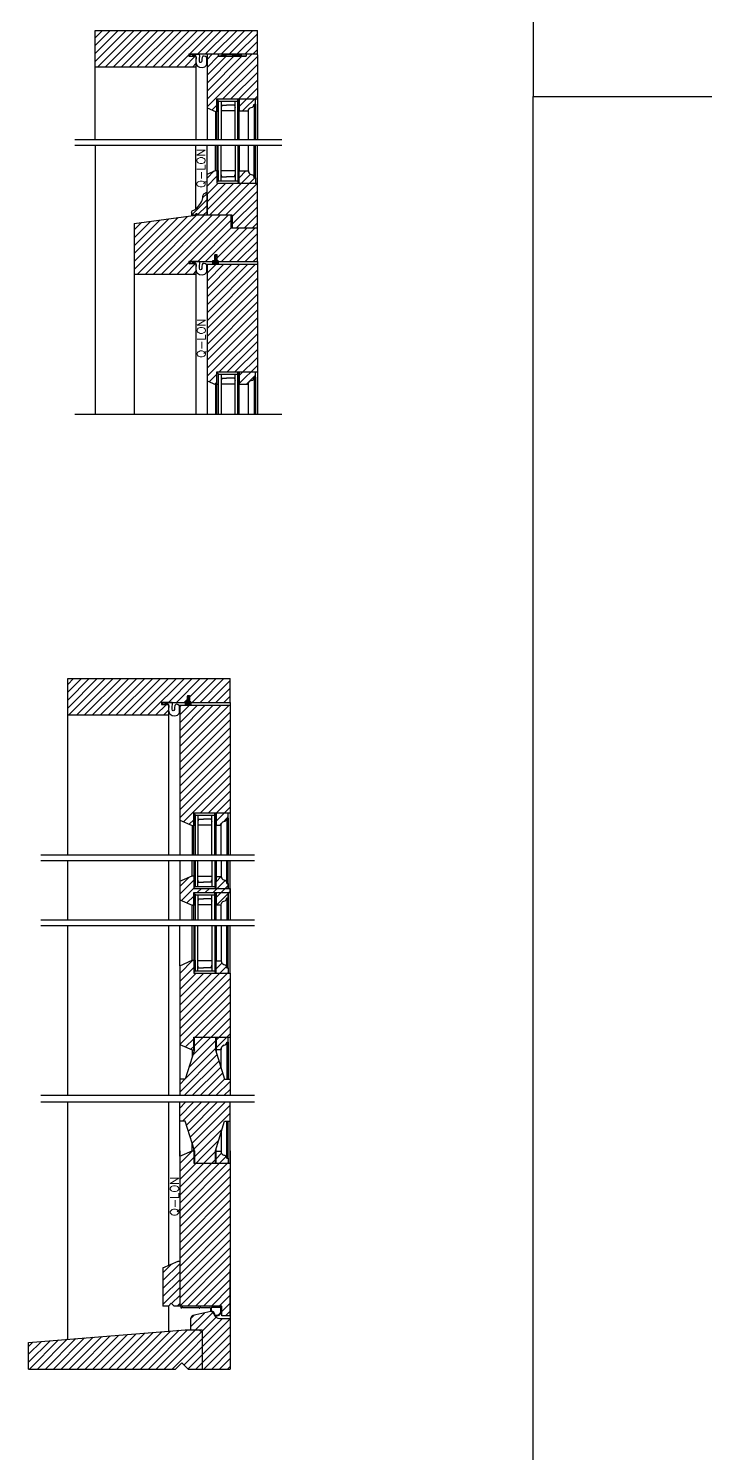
# Model space of a CAD drawing. Header units: inches. Extents: x 1985 to 11287, y 379 to 4336.
# Drawn here: x 7526.1 to 7556.3, y 3329.9 to 3393.6 of the extents above; entities that cross this region are included whole.
import ezdxf

# ---------------------------------------------------------------- set-up
doc = ezdxf.new("R2010")
doc.units = ezdxf.units.IN
doc.header["$MEASUREMENT"] = 0
for name, color, linetype in [('detail 99', 30, 'CONTINUOUS'), ('glass 99', 6, 'CONTINUOUS'), ('glazing tape 99', 7, 'CONTINUOUS'), ('hatch 99', 1, 'CONTINUOUS'), ('separation 99', 3, 'CONTINUOUS'), ('weatherstripping 99', 5, 'CONTINUOUS'), ('wood detail 99', 7, 'CONTINUOUS')]:
    doc.layers.add(name, color=color, linetype=linetype)
doc.styles.get("Standard").update_dxf_attribs({"font": 'txt.shx', "width": 0.8})
pattern_1 = [(45, (3330.23896, 5e-13), (-0.176776695, 0.176776695), [])]

msp = doc.modelspace()

# ---------------------------------------------------------------- hatches: boundary and pattern name
at = {"layer": 'glazing tape 99'}
h = msp.add_hatch(color=7, dxfattribs=at)
h.paths.add_polyline_path([(7535.485383, 3390.367596), (7535.422883, 3390.367596), (7535.422883, 3389.867596), (7535.485383, 3389.867596)])
h.paths.add_polyline_path([(7534.547883, 3390.273483), (7534.547883, 3390.344096), (7534.485383, 3390.344096), (7534.485383, 3389.844096), (7534.547883, 3389.844096)])
h = msp.add_hatch(color=7, dxfattribs=at)
h.paths.add_polyline_path([(7534.547883, 3387.21304), (7534.485383, 3387.21304), (7534.485383, 3386.71304), (7534.547883, 3386.71304)])
h.paths.add_polyline_path([(7535.485383, 3387.18954), (7535.422883, 3387.18954), (7535.422883, 3386.68954), (7535.485383, 3386.68954)])
msp.add_hatch(color=7, dxfattribs=at).paths.add_polyline_path([(7535.172883, 3385.213044), (7535.110383, 3385.213044), (7535.110383, 3384.650579), (7535.172883, 3384.650579)])
h = msp.add_hatch(color=7, dxfattribs=at)
h.paths.add_polyline_path([(7535.485383, 3378.173996), (7535.422883, 3378.173996), (7535.422883, 3377.673996), (7535.485383, 3377.673996)])
h.paths.add_polyline_path([(7534.485383, 3377.650496), (7534.547883, 3377.650496), (7534.547883, 3378.150496), (7534.485383, 3378.150496)])
h = msp.add_hatch(color=7, dxfattribs=at)
h.paths.add_polyline_path([(7534.453243, 3358.483466), (7534.390743, 3358.483466), (7534.390743, 3357.983466), (7534.453243, 3357.983466)])
h.paths.add_polyline_path([(7533.453243, 3357.959966), (7533.515743, 3357.959966), (7533.515743, 3358.459966), (7533.453243, 3358.459966)])
h = msp.add_hatch(color=7, dxfattribs=at)
h.paths.add_polyline_path([(7533.515743, 3355.712986), (7533.453243, 3355.712986), (7533.453243, 3355.494236), (7533.453243, 3355.212986), (7533.515743, 3355.212986)])
h.paths.add_polyline_path([(7534.453243, 3355.689486), (7534.390743, 3355.689486), (7534.390743, 3355.189486), (7534.453243, 3355.189486)])
h.paths.add_polyline_path([(7534.390743, 3354.423986), (7534.453243, 3354.423986), (7534.453243, 3354.619236), (7534.453243, 3354.923986), (7534.390743, 3354.923986)])
h.paths.add_polyline_path([(7533.515743, 3354.900486), (7533.453243, 3354.900486), (7533.453243, 3354.400486), (7533.515743, 3354.400486)])
h = msp.add_hatch(color=7, dxfattribs=at)
h.paths.add_polyline_path([(7534.453243, 3351.913559), (7534.390743, 3351.913559), (7534.390743, 3351.413559), (7534.453243, 3351.413559)])
h.paths.add_polyline_path([(7533.515743, 3351.941509), (7533.453243, 3351.941509), (7533.453243, 3351.937059), (7533.453243, 3351.441509), (7533.515743, 3351.441509)])
h = msp.add_hatch(color=7, dxfattribs=at)
h.paths.add_polyline_path([(7533.453243, 3347.941459), (7533.484543, 3347.941459), (7533.484543, 3348.503974), (7533.453243, 3348.503974)])
h.paths.add_polyline_path([(7534.453243, 3348.503974), (7534.421943, 3348.503974), (7534.421943, 3347.964959), (7534.453243, 3347.964959)])
h = msp.add_hatch(color=7, dxfattribs=at)
h.paths.add_polyline_path([(7533.484543, 3343.440684), (7533.453243, 3343.440684), (7533.453243, 3342.87817), (7533.484543, 3342.87817)])
h.paths.add_polyline_path([(7534.453243, 3343.417184), (7534.421943, 3343.417184), (7534.421943, 3342.87817), (7534.453243, 3342.87817)])
at = {"layer": 'hatch 99'}
h = msp.add_hatch(dxfattribs=at)
h.set_pattern_fill('ANSI31', color=1, scale=2, style=0)
h.set_pattern_definition([(45, (6300.99453, 4396.00808), (-0.176776695, 0.176776695), [])])
h.paths.add_polyline_path([(7536.297883, 3393.469118), (7529.047883, 3393.469118), (7529.047883, 3391.844118), (7533.547872, 3391.844118), (7533.547872, 3392.312974), (7533.235408, 3392.312974), (7533.235408, 3392.406636), (7534.158134, 3392.406636), (7535.158134, 3392.406636), (7536.297883, 3392.406636)])
h = msp.add_hatch(dxfattribs=at)
h.set_pattern_fill('ANSI31', color=1, scale=2, style=0)
h.paths.add_polyline_path([(7536.297883, 3392.37531), (7536.297883, 3392.406636), (7535.797883, 3392.406636), (7535.797883, 3392.31291), (7534.547883, 3392.31291), (7534.547883, 3392.406636), (7534.047883, 3392.406636), (7534.047883, 3390.085167), (7534.047883, 3390.004824), (7534.422917, 3389.844096), (7534.485383, 3389.844096), (7534.485383, 3390.40661), (7536.297883, 3390.40661)])
h.paths.add_polyline_path([(7536.149383, 3390.180096), (7536.211883, 3390.180096), (7536.211883, 3390.40661), (7535.485383, 3390.40661), (7535.485383, 3389.867596), (7535.899383, 3389.867596, -0.375199902), (7536.024383, 3390.023846, 0.375199902)], flags=17)
h.paths.add_polyline_path([(7536.211883, 3386.87704), (7536.149383, 3386.87704), (7536.149383, 3386.890162, 0.350781059), (7536.024383, 3387.03329, -0.375199902), (7535.899383, 3387.18954), (7535.485383, 3387.18954), (7535.485383, 3386.650526), (7536.211883, 3386.650526)], flags=17)
h.paths.add_polyline_path([(7536.297883, 3386.650526), (7534.485383, 3386.650526), (7534.485383, 3387.21304), (7534.422883, 3387.21304), (7534.047883, 3387.052326), (7534.047883, 3386.971968), (7534.047883, 3385.213044), (7535.172883, 3385.213044), (7535.172883, 3384.650579), (7536.297883, 3384.650579)])
h.paths.add_polyline_path([(7536.297883, 3383.02551), (7534.047883, 3383.02551), (7534.047883, 3377.891567), (7534.047883, 3377.811224), (7534.422917, 3377.650496), (7534.485383, 3377.650496), (7534.485383, 3378.21301), (7536.297883, 3378.21301)])
h.paths.add_polyline_path([(7536.211883, 3378.21301), (7535.485383, 3378.21301), (7535.485383, 3377.673996), (7535.899383, 3377.673996, -0.380557848), (7536.027195, 3377.830725, 0.35125577), (7536.149383, 3377.970933), (7536.149383, 3377.983196), (7536.211883, 3377.983196)], flags=17)
at = {"layer": 'hatch 99', "lineweight": 18}
h = msp.add_hatch(dxfattribs=at)
h.set_pattern_fill('ANSI31', color=1, scale=1.5, style=0)
h.set_pattern_definition([(45, (7491.71979, 2951.40766), (-0.13258252, 0.13258252), [])])
edge = h.paths.add_edge_path()
edge.add_line((7534.047883, 3386.210322), (7533.995337, 3386.210322))
edge.add_spline(control_points=[(7533.995161, 3386.210271), (7533.990328, 3386.210432), (7533.97312, 3386.205802), (7533.938851, 3386.196008), (7533.911466, 3386.172058), (7533.882651, 3386.110056)], knot_values=[0.032160218, 0.032160218, 0.032160218, 0.032160218, 0.041088635, 0.092093854, 0.114141282, 0.114141282, 0.114141282, 0.114141282], degree=3, periodic=0)
edge.add_spline(control_points=[(7533.882651, 3386.110056), (7533.859624, 3386.029786), (7533.839068, 3385.848893), (7533.688314, 3385.636722), (7533.5614, 3385.479898), (7533.399021, 3385.430577), (7533.360024, 3385.368119), (7533.349298, 3385.34636)], knot_values=[0.007601296, 0.007601296, 0.007601296, 0.007601296, 0.250948337, 0.556003503, 0.785802048, 0.926340669, 0.999237678, 0.999237678, 0.999237678, 0.999237678], degree=3, periodic=0)
edge.add_line((7533.349298, 3385.34636), (7533.349298, 3385.212104))
edge.add_line((7533.349298, 3385.212104), (7533.548731, 3385.213044))
edge.add_line((7533.548731, 3385.213044), (7533.548731, 3385.275544))
edge.add_line((7533.548731, 3385.275544), (7533.611231, 3385.275544))
edge.add_line((7533.611231, 3385.275544), (7533.611231, 3385.213044))
edge.add_line((7533.611231, 3385.213044), (7534.047883, 3385.213044))
edge.add_line((7534.047883, 3385.213044), (7534.047883, 3386.210322))
at = {"layer": 'hatch 99'}
h = msp.add_hatch(dxfattribs=at)
h.set_pattern_fill('ANSI31', color=256, scale=2, style=0)
h.set_pattern_definition(pattern_1)
h.paths.add_polyline_path([(7536.297883, 3384.650579), (7535.110383, 3384.650579), (7535.110383, 3385.213044), (7533.548731, 3385.213044), (7533.54782, 3385.21304), (7530.797883, 3384.838044), (7530.797883, 3383.900558), (7536.297883, 3383.900558)])
h.paths.add_polyline_path([(7536.297883, 3383.900558), (7530.797883, 3383.900558), (7530.797883, 3382.588044), (7533.547872, 3382.588044), (7533.547872, 3383.056875), (7533.235408, 3383.056875), (7533.235408, 3383.150537), (7534.391383, 3383.150537), (7534.391383, 3383.463033), (7534.485383, 3383.463033), (7534.485383, 3383.150537), (7536.297883, 3383.150537)])
h = msp.add_hatch(dxfattribs=at)
h.set_pattern_fill('ANSI31', color=256, scale=2, style=0)
h.set_pattern_definition(pattern_1)
h.paths.add_polyline_path([(7533.171743, 3363.772503), (7533.265743, 3363.772503), (7533.265743, 3363.460006), (7535.078243, 3363.460006), (7535.078243, 3364.522514), (7527.828243, 3364.522514), (7527.828243, 3362.897514), (7532.328231, 3362.897514), (7532.328231, 3363.248344), (7532.328231, 3363.366344), (7532.015767, 3363.366344), (7532.015767, 3363.460006), (7533.171743, 3363.460006)])
h = msp.add_hatch(dxfattribs=at)
h.set_pattern_fill('ANSI31', color=256, scale=2, style=0)
h.set_pattern_definition(pattern_1)
h.paths.add_polyline_path([(7535.078243, 3363.33498), (7532.828243, 3363.33498), (7532.828243, 3358.201037), (7533.390743, 3357.959966), (7533.453243, 3357.959966), (7533.453243, 3358.52248), (7535.078243, 3358.52248)])
h.paths.add_polyline_path([(7534.992243, 3358.52248), (7534.453243, 3358.52248), (7534.453243, 3357.983466), (7534.679743, 3357.983466, -0.375199902), (7534.804743, 3358.139716, 0.375199902), (7534.929743, 3358.295966), (7534.992243, 3358.295966)], flags=17)
h = msp.add_hatch(dxfattribs=at)
h.set_pattern_fill('ANSI31', color=256, scale=2, style=0)
h.paths.add_polyline_path([(7534.992243, 3355.376986), (7534.929743, 3355.376986), (7534.929743, 3355.390109, 0.35078106), (7534.804743, 3355.533236, -0.350781059), (7534.679743, 3355.676364), (7534.679743, 3355.689486), (7534.453243, 3355.689486), (7534.453243, 3355.150472), (7534.992243, 3355.150472)], flags=17)
h.paths.add_polyline_path([(7535.078243, 3355.150472), (7533.453243, 3355.150472), (7533.453243, 3355.712986), (7533.390743, 3355.712986), (7532.828243, 3355.471915), (7532.828243, 3354.641558), (7533.390743, 3354.400486), (7533.453243, 3354.400486), (7533.453243, 3354.963001), (7535.078243, 3354.963001)])
h.paths.add_polyline_path([(7534.992243, 3354.963001), (7534.453243, 3354.963001), (7534.453243, 3354.423986), (7534.679743, 3354.423986, -0.375199902), (7534.804743, 3354.580236, 0.375199902), (7534.929743, 3354.736486), (7534.992243, 3354.736486)], flags=17)
h = msp.add_hatch(dxfattribs=at)
h.set_pattern_fill('ANSI31', color=256, scale=2, style=0)
h.paths.add_polyline_path([(7534.421943, 3347.941459), (7534.421943, 3348.503974), (7533.484543, 3348.503974), (7533.484543, 3347.941459), (7533.078243, 3346.628959), (7532.828243, 3346.628959), (7532.828243, 3346.472809), (7532.828243, 3345.899447), (7535.078243, 3345.899447), (7535.078243, 3346.472809), (7535.078243, 3346.628959), (7534.828243, 3346.628959)])
h.paths.add_polyline_path([(7534.992243, 3348.503974), (7534.453243, 3348.503974), (7534.453243, 3347.964959), (7534.679743, 3347.964959, -0.33870461), (7534.804743, 3348.148009, 0.411741612), (7534.929743, 3348.280759), (7534.992243, 3348.280759)], flags=17)
h.paths.add_polyline_path([(7535.078243, 3351.374545), (7533.453243, 3351.374545), (7533.453243, 3351.941509), (7533.390743, 3351.941509), (7532.828243, 3351.700438), (7532.828243, 3348.182581), (7533.390743, 3347.941509), (7533.453243, 3347.941509), (7533.453243, 3348.503974), (7535.078243, 3348.503974)])
h.paths.add_polyline_path([(7534.992243, 3351.601059), (7534.929743, 3351.601059), (7534.929743, 3351.614181, 0.350781059), (7534.804743, 3351.757309, -0.375199902), (7534.679743, 3351.913559), (7534.453243, 3351.913559), (7534.453243, 3351.374545), (7534.992243, 3351.374545)], flags=17)
h = msp.add_hatch(dxfattribs=at)
h.set_pattern_fill('ANSI31', color=256, scale=2, style=0)
h.paths.add_polyline_path([(7535.078243, 3335.940724), (7534.640691, 3335.940724, -0.357812282), (7534.337588, 3336.177327, 0.300345872), (7534.222637, 3336.253224), (7533.414379, 3336.08093, 0.324394407), (7533.328232, 3335.962122), (7533.328232, 3335.440724), (7533.828243, 3335.440724), (7533.828243, 3333.690724), (7535.078243, 3333.690724), (7535.078243, 3334.320065)])
h.paths.add_polyline_path([(7533.828243, 3335.315724), (7533.703243, 3335.440724), (7533.078232, 3335.440724), (7526.078243, 3334.878224), (7526.078243, 3333.690724), (7532.646993, 3333.690724), (7532.925118, 3333.968849), (7533.203243, 3333.690724), (7533.828243, 3333.690724)])
h.paths.add_polyline_path([(7535.078243, 3342.603972), (7535.078243, 3342.87817), (7533.453243, 3342.87817), (7533.453243, 3343.440684), (7533.390743, 3343.440684), (7532.828243, 3343.199613), (7532.828243, 3341.917304), (7532.828243, 3336.503219), (7532.953243, 3336.503219), (7534.703243, 3336.503219), (7534.703243, 3336.242815), (7534.703243, 3336.06577), (7535.078243, 3336.06577), (7535.078243, 3338.130364)])
h.paths.add_polyline_path([(7534.929743, 3343.108074, 0.396713131), (7534.804743, 3343.234134, -0.33870461), (7534.679743, 3343.417184), (7534.453243, 3343.417184), (7534.453243, 3342.87817), (7534.992243, 3342.87817), (7534.992243, 3343.101384), (7534.929743, 3343.101384)], flags=17)
h.paths.add_polyline_path([(7534.828243, 3344.753184), (7535.078243, 3344.753184), (7535.078243, 3345.607847), (7532.828243, 3345.607847), (7532.828243, 3344.753184), (7533.078243, 3344.753184), (7533.485867, 3343.440684), (7533.484543, 3343.440684), (7533.484543, 3342.87817), (7534.421943, 3342.87817), (7534.421943, 3343.440684)])
h = msp.add_hatch(dxfattribs=at)
h.set_pattern_fill('ANSI31', color=256, scale=2, style=0)
h.set_pattern_definition([(45, (7912.39453, 2172.92404), (-0.176776695, 0.176776695), [])])
h.paths.add_polyline_path([(7532.828243, 3338.503269), (7532.765743, 3338.503269), (7532.078243, 3338.208626), (7532.078243, 3336.503219), (7532.328243, 3336.503219), (7532.453243, 3336.628219), (7532.578243, 3336.503219), (7532.828243, 3336.503219)])
at = {"layer": 'weatherstripping 99', "lineweight": 30}
for points in [[(7534.422635, 3383.215118), (7534.422635, 3383.274912), (7534.484884, 3383.231376), (7534.484884, 3383.259673), (7534.422635, 3383.303209), (7534.422635, 3383.382097), (7534.484883, 3383.338561), (7534.484883, 3383.366858), (7534.406135, 3383.433383), (7534.391383, 3383.433383), (7534.391383, 3383.18154), (7534.297883, 3383.181559), (7534.297883, 3383.150537), (7534.547883, 3383.150537), (7534.547883, 3383.18151), (7534.452362, 3383.181528)], [(7533.202995, 3363.524588), (7533.202995, 3363.584382), (7533.265243, 3363.540846), (7533.265243, 3363.569143), (7533.202995, 3363.612679), (7533.202995, 3363.691567), (7533.265243, 3363.648031), (7533.265243, 3363.676328), (7533.186495, 3363.742853), (7533.171743, 3363.742853), (7533.171743, 3363.49101), (7533.078243, 3363.491028), (7533.078243, 3363.460006), (7533.328243, 3363.460006), (7533.328243, 3363.49098), (7533.232722, 3363.490998)]]:
    msp.add_hatch(color=5, dxfattribs=at).paths.add_polyline_path(points)
h = msp.add_hatch(dxfattribs=at)
h.set_pattern_fill('ANSI36', color=5, scale=0.125, angle=225, style=0)
h.set_pattern_definition([(270, (5944.325932, 3195.358127), (0.015625, -0.02734375), [0.0390625, -0.0078125, 0, -0.0078125])])
h.paths.add_polyline_path([(7534.547883, 3383.150537), (7534.297883, 3383.150537), (7534.297883, 3383.02551), (7534.547883, 3383.02551)])
h = msp.add_hatch(dxfattribs=at)
h.set_pattern_fill('ANSI36', color=5, scale=0.125, angle=225, style=0)
h.set_pattern_definition([(270, (5943.106291, 3175.667597), (0.015625, -0.02734375), [0.0390625, -0.0078125, 0, -0.0078125])])
h.paths.add_polyline_path([(7533.328243, 3363.460006), (7533.078243, 3363.460006), (7533.078243, 3363.33498), (7533.328243, 3363.33498)])

# ---------------------------------------------------------------- linework, layer by layer
at = {"layer": 'glass 99', "color": 6}
for p, q in [((7534.547883, 3390.31281), (7535.422883, 3390.31281)), ((7534.547883, 3390.273483), (7534.547883, 3388.576504)), ((7534.672883, 3390.31281), (7534.672883, 3388.576504)), ((7534.702875, 3390.131976), (7534.672883, 3390.024193)), ((7535.297883, 3389.867596), (7534.672883, 3389.867596)), ((7534.702875, 3390.131976), (7534.922883, 3390.131976)), ((7535.267892, 3390.131976), (7534.922883, 3390.131976)), ((7535.267892, 3390.131976), (7535.297883, 3390.024193)), ((7535.297883, 3388.576504), (7535.297883, 3390.31281)), ((7535.422883, 3388.576504), (7535.422883, 3390.367596)), ((7534.547883, 3386.71304), (7534.547883, 3388.326504)), ((7534.672883, 3386.744326), (7534.672883, 3388.326504)), ((7535.297883, 3388.326504), (7535.297883, 3386.744326)), ((7535.422883, 3388.326504), (7535.422883, 3386.68954)), ((7534.547883, 3386.744326), (7535.422883, 3386.744326)), ((7535.297883, 3387.18954), (7534.672883, 3387.18954)), ((7534.702875, 3386.92516), (7534.672883, 3387.032942)), ((7534.702875, 3386.92516), (7534.922883, 3386.92516)), ((7535.267892, 3386.92516), (7534.922883, 3386.92516)), ((7535.267892, 3386.92516), (7535.297883, 3387.032942)), ((7534.547883, 3378.150496), (7534.547883, 3376.320431)), ((7534.547883, 3378.11921), (7535.422883, 3378.11921)), ((7534.672883, 3378.11921), (7534.672883, 3376.320431)), ((7534.702875, 3377.938376), (7534.672883, 3377.830593)), ((7534.702875, 3377.938376), (7534.922883, 3377.938376)), ((7535.267892, 3377.938376), (7534.922883, 3377.938376)), ((7535.267892, 3377.938376), (7535.297883, 3377.830593)), ((7535.297883, 3376.320431), (7535.297883, 3378.11921)), ((7535.422883, 3376.320431), (7535.422883, 3378.173996)), ((7535.297883, 3377.673996), (7534.672883, 3377.673996)), ((7533.515743, 3358.459966), (7533.515743, 3356.629901)), ((7533.515743, 3358.42878), (7534.390743, 3358.42878)), ((7533.640743, 3358.42878), (7533.640743, 3356.629901)), ((7533.670734, 3358.247846), (7533.640743, 3358.140063)), ((7534.265743, 3357.983466), (7533.640743, 3357.983466)), ((7533.670734, 3358.247846), (7533.890743, 3358.247846)), ((7534.235752, 3358.247846), (7533.890743, 3358.247846)), ((7534.235752, 3358.247846), (7534.265743, 3358.140063)), ((7534.265743, 3356.629901), (7534.265743, 3358.42878)), ((7534.390743, 3356.629901), (7534.390743, 3358.483466)), ((7533.515743, 3356.379901), (7533.515743, 3355.212986)), ((7533.640743, 3355.244172), (7533.640743, 3356.379901)), ((7534.265743, 3356.379901), (7534.265743, 3355.244172)), ((7534.390743, 3356.379901), (7534.390743, 3355.189486)), ((7534.265743, 3355.689486), (7533.640743, 3355.689486)), ((7533.670734, 3355.425106), (7533.640743, 3355.532889)), ((7533.670734, 3355.425106), (7533.890743, 3355.425106)), ((7534.235752, 3355.425106), (7533.890743, 3355.425106)), ((7534.235752, 3355.425106), (7534.265743, 3355.532889)), ((7533.515743, 3355.244172), (7534.390743, 3355.244172)), ((7533.515743, 3354.900486), (7533.515743, 3353.733572)), ((7533.515743, 3354.869301), (7534.390743, 3354.869301)), ((7533.640743, 3354.869301), (7533.640743, 3353.733572)), ((7534.265743, 3353.733572), (7534.265743, 3354.869301)), ((7534.390743, 3353.733572), (7534.390743, 3354.923986)), ((7533.670734, 3354.688367), (7533.640743, 3354.580584)), ((7534.265743, 3354.423986), (7533.640743, 3354.423986)), ((7533.670734, 3354.688367), (7533.890743, 3354.688367)), ((7534.235752, 3354.688367), (7533.890743, 3354.688367)), ((7534.235752, 3354.688367), (7534.265743, 3354.580584)), ((7533.515743, 3351.441509), (7533.515743, 3353.483572)), ((7533.640743, 3351.468245), (7533.640743, 3353.483572)), ((7534.265743, 3353.483572), (7534.265743, 3351.468245)), ((7534.390743, 3353.483572), (7534.390743, 3351.413559)), ((7534.265743, 3351.913559), (7533.640743, 3351.913559)), ((7533.670734, 3351.601065), (7533.640743, 3351.721248)), ((7533.670734, 3351.601065), (7533.890743, 3351.601065)), ((7534.235752, 3351.601065), (7533.890743, 3351.601065)), ((7534.235752, 3351.601065), (7534.265743, 3351.721248)), ((7533.515743, 3351.468245), (7534.390743, 3351.468245))]:
    msp.add_line(p, q, dxfattribs=at)
at = {"layer": 'glazing tape 99'}
for p, q in [((7534.547883, 3390.344096), (7534.485383, 3390.344096)), ((7534.547883, 3389.844096), (7534.485383, 3389.844096)), ((7534.547883, 3389.844096), (7534.547883, 3390.344096)), ((7535.422883, 3390.367596), (7535.422883, 3389.867596)), ((7535.485383, 3390.367596), (7535.422883, 3390.367596)), ((7535.485383, 3389.867596), (7535.422883, 3389.867596)), ((7534.547883, 3387.21304), (7534.485383, 3387.21304)), ((7534.547883, 3386.71304), (7534.485383, 3386.71304)), ((7534.547883, 3387.21304), (7534.547883, 3386.71304)), ((7535.422883, 3387.18954), (7535.422883, 3386.68954)), ((7535.485383, 3387.18954), (7535.422883, 3387.18954)), ((7535.485383, 3386.68954), (7535.422883, 3386.68954)), ((7534.547883, 3378.150496), (7534.485383, 3378.150496)), ((7534.547883, 3378.150496), (7534.547883, 3377.650496)), ((7535.422883, 3378.173996), (7535.422883, 3377.673996)), ((7535.485383, 3378.173996), (7535.422883, 3378.173996)), ((7534.547883, 3377.650496), (7534.485383, 3377.650496)), ((7535.485383, 3377.673996), (7535.422883, 3377.673996)), ((7533.515743, 3358.459966), (7533.453243, 3358.459966)), ((7533.515743, 3357.959966), (7533.453243, 3357.959966)), ((7533.515743, 3357.959966), (7533.515743, 3358.459966)), ((7534.390743, 3358.483466), (7534.390743, 3357.983466)), ((7534.453243, 3358.483466), (7534.390743, 3358.483466)), ((7534.453243, 3357.983466), (7534.390743, 3357.983466)), ((7533.515743, 3355.712986), (7533.453243, 3355.712986)), ((7534.390743, 3355.689486), (7534.390743, 3355.189486)), ((7534.453243, 3355.689486), (7534.390743, 3355.689486)), ((7533.515743, 3355.212986), (7533.453243, 3355.212986)), ((7533.515743, 3354.900486), (7533.453243, 3354.900486)), ((7534.453243, 3355.189486), (7534.390743, 3355.189486)), ((7534.390743, 3354.923986), (7534.390743, 3354.423986)), ((7534.453243, 3354.923986), (7534.390743, 3354.923986)), ((7533.515743, 3354.400486), (7533.453243, 3354.400486)), ((7534.453243, 3354.423986), (7534.390743, 3354.423986)), ((7533.453243, 3351.941509), (7533.515743, 3351.941509)), ((7533.515743, 3351.941509), (7533.515743, 3351.441509)), ((7534.390743, 3351.913559), (7534.390743, 3351.413559)), ((7533.453243, 3351.441509), (7533.515743, 3351.441509))]:
    msp.add_line(p, q, dxfattribs=at)
at = {"layer": 'glazing tape 99', "color": 7}
for p, q in [((7533.515743, 3355.212986), (7533.515743, 3355.712986)), ((7533.515743, 3354.400486), (7533.515743, 3354.900486)), ((7534.390743, 3351.913559), (7534.453243, 3351.913559)), ((7534.390743, 3351.413559), (7534.453243, 3351.413559))]:
    msp.add_line(p, q, dxfattribs=at)
at = {"layer": 'separation 99'}
for p, q in [((7548.604797, 3428.766598), (7548.604797, 3390.520478)), ((7548.604797, 3390.520478), (7625.276756, 3390.520478)), ((7548.604797, 3318.535058), (7548.604797, 3390.520478))]:
    msp.add_line(p, q, dxfattribs=at)
at = {"layer": 'weatherstripping 99', "color": 5, "lineweight": 30}
for p, q in [((7533.714699, 3392.395673), (7533.240912, 3392.395673)), ((7535.797883, 3392.31291), (7534.547883, 3392.31291)), ((7534.391383, 3383.18154), (7534.391383, 3383.433383)), ((7534.391383, 3383.433383), (7534.406135, 3383.433383)), ((7534.406135, 3383.433383), (7534.484883, 3383.366858)), ((7533.714699, 3383.139573), (7533.240912, 3383.139573)), ((7534.297883, 3383.181559), (7534.297883, 3383.02551)), ((7534.391383, 3383.18154), (7534.297883, 3383.181559)), ((7534.297883, 3383.150537), (7534.547883, 3383.150537)), ((7534.297883, 3383.02551), (7534.547883, 3383.02551)), ((7534.422635, 3383.303209), (7534.422635, 3383.382097)), ((7534.422635, 3383.382097), (7534.484883, 3383.338561)), ((7534.422635, 3383.303209), (7534.484884, 3383.259673)), ((7534.422635, 3383.274912), (7534.484884, 3383.231376)), ((7534.422635, 3383.215118), (7534.422635, 3383.274912)), ((7534.452362, 3383.181528), (7534.422635, 3383.215118)), ((7534.547883, 3383.18151), (7534.452362, 3383.181528)), ((7534.484883, 3383.366858), (7534.484883, 3383.338561)), ((7534.484884, 3383.259673), (7534.484884, 3383.231376)), ((7534.547883, 3383.18151), (7534.547883, 3383.02551)), ((7533.171743, 3363.49101), (7533.171743, 3363.742853)), ((7533.171743, 3363.742853), (7533.186495, 3363.742853)), ((7533.186495, 3363.742853), (7533.265243, 3363.676328)), ((7533.202995, 3363.612679), (7533.202995, 3363.691567)), ((7533.202995, 3363.691567), (7533.265243, 3363.648031)), ((7532.495058, 3363.449043), (7532.021271, 3363.449043)), ((7533.078243, 3363.491028), (7533.078243, 3363.33498)), ((7533.171743, 3363.49101), (7533.078243, 3363.491028)), ((7533.078243, 3363.460006), (7533.328243, 3363.460006)), ((7533.078243, 3363.33498), (7533.328243, 3363.33498)), ((7533.202995, 3363.612679), (7533.265243, 3363.569143)), ((7533.202995, 3363.584382), (7533.265243, 3363.540846)), ((7533.202995, 3363.524588), (7533.202995, 3363.584382)), ((7533.232722, 3363.490998), (7533.202995, 3363.524588)), ((7533.328243, 3363.49098), (7533.232722, 3363.490998)), ((7533.265243, 3363.676328), (7533.265243, 3363.648031)), ((7533.265243, 3363.569143), (7533.265243, 3363.540846)), ((7533.328243, 3363.49098), (7533.328243, 3363.33498)), ((7534.700243, 3336.500219), (7532.890743, 3336.500219)), ((7532.890743, 3336.440719), (7532.890743, 3336.500219)), ((7532.962262, 3336.440719), (7533.672954, 3336.440719)), ((7533.764782, 3336.440719), (7534.171993, 3336.440719)), ((7534.203243, 3336.409469), (7534.203243, 3336.310748)), ((7534.234493, 3336.409469), (7534.234493, 3336.310748)), ((7534.640743, 3336.440719), (7534.265743, 3336.440719)), ((7534.671993, 3336.248218), (7534.671993, 3336.409469)), ((7534.700243, 3336.234558), (7534.700243, 3336.500219))]:
    msp.add_line(p, q, dxfattribs=at)
at = {"layer": 'weatherstripping 99'}
for p, q in [((7532.890743, 3336.409469), (7532.890743, 3336.440719)), ((7532.931012, 3336.409469), (7532.890743, 3336.409469)), ((7533.704189, 3336.410445), (7533.733547, 3336.410445))]:
    msp.add_line(p, q, dxfattribs=at)
at = {"layer": 'weatherstripping 99', "color": 5, "lineweight": 30}
for centre, radius, start, end in [((7533.764825, 3392.012372), 0.272391, 338.15315081, 0.33673255), ((7533.764825, 3382.756273), 0.272391, 338.15315081, 0.33673255), ((7532.545185, 3363.065742), 0.272391, 338.15315081, 0.33673255), ((7532.962262, 3336.409469), 0.03125, 90, 180), ((7533.672954, 3336.409469), 0.03125, 1.78991061, 90), ((7533.764782, 3336.409469), 0.03125, 90, 178.21008939), ((7534.171993, 3336.409469), 0.03125, 0, 90), ((7534.265743, 3336.409469), 0.03125, 90, 180), ((7534.640743, 3336.409469), 0.03125, 0, 90), ((7534.265743, 3336.310748), 0.0625, 180, 242.08761189), ((7534.265743, 3336.310748), 0.03125, 180, 256.70877469), ((7534.222637, 3336.12827), 0.128, 18.73176161, 83.78878515), ((7534.222637, 3336.12827), 0.15625, 11.13492807, 76.70877469), ((7534.640691, 3336.253219), 0.308448, 195.77266399, 213.86361779), ((7534.640691, 3336.253219), 0.281198, 199.69627496, 209.3227129), ((7534.422768, 3336.130812), 0.0625, 232.32213303, 260.75742996), ((7534.422768, 3336.130812), 0.03125, 209.3227129, 260.75742996), ((7534.454915, 3336.328364), 0.262651, 260.75742996, 339.07462748), ((7534.454915, 3336.328364), 0.231401, 260.75742996, 339.73556112)]:
    msp.add_arc(centre, radius, start, end, dxfattribs=at)
for points, knots in [([(7533.240912, 3392.395673), (7533.285128, 3392.325632), (7533.374581, 3392.288474), (7533.41768, 3392.379265), (7533.581763, 3392.339526), (7533.564125, 3392.211604), (7533.549548, 3392.139718)], [0.0027567057, 0.0027567057, 0.0027567057, 0.0027567057, 0.1724869609, 0.2817822642, 0.3371391511, 0.4968128609, 0.4968128609, 0.4968128609, 0.4968128609]), ([(7534.037212, 3392.013973), (7534.048287, 3392.150982), (7534.04159, 3392.245265), (7533.997848, 3392.307568), (7533.769569, 3392.352577), (7533.865502, 3392.029616), (7533.640662, 3392.027979), (7533.763076, 3392.33973), (7533.714699, 3392.395673)], [0, 0, 0, 0, 0.083614321, 0.208464293, 0.316031641, 0.607589822, 0.683535209, 1.009413891, 1.009413891, 1.009413891, 1.009413891]), ([(7533.549548, 3392.139718), (7533.552969, 3392.039482), (7533.552749, 3391.790045), (7533.966224, 3391.783487), (7534.017654, 3391.911008)], [0, 0, 0, 0, 0.2460489598, 0.6041502785, 0.6041502785, 0.6041502785, 0.6041502785]), ([(7533.240912, 3383.139573), (7533.285128, 3383.069533), (7533.374581, 3383.032374), (7533.41768, 3383.123165), (7533.581763, 3383.083427), (7533.564125, 3382.955504), (7533.549548, 3382.883618)], [0.0027567057, 0.0027567057, 0.0027567057, 0.0027567057, 0.1724869609, 0.2817822642, 0.3371391511, 0.4968128609, 0.4968128609, 0.4968128609, 0.4968128609]), ([(7533.549548, 3382.883618), (7533.552969, 3382.783383), (7533.552749, 3382.533945), (7533.966224, 3382.527387), (7534.017654, 3382.654908)], [0, 0, 0, 0, 0.2460489598, 0.6041502785, 0.6041502785, 0.6041502785, 0.6041502785]), ([(7534.037212, 3382.757873), (7534.048287, 3382.894882), (7534.04159, 3382.989165), (7533.997848, 3383.051468), (7533.769569, 3383.096477), (7533.865502, 3382.773517), (7533.640662, 3382.771879), (7533.763076, 3383.083631), (7533.714699, 3383.139573)], [0, 0, 0, 0, 0.083614321, 0.208464293, 0.316031641, 0.607589822, 0.683535209, 1.009413891, 1.009413891, 1.009413891, 1.009413891]), ([(7532.021271, 3363.449043), (7532.065487, 3363.379002), (7532.154941, 3363.341844), (7532.198039, 3363.432635), (7532.362122, 3363.392896), (7532.344484, 3363.264974), (7532.329908, 3363.193088)], [0.0027567057, 0.0027567057, 0.0027567057, 0.0027567057, 0.1724869609, 0.2817822642, 0.3371391511, 0.4968128609, 0.4968128609, 0.4968128609, 0.4968128609]), ([(7532.329908, 3363.193088), (7532.333328, 3363.092852), (7532.333109, 3362.843415), (7532.746584, 3362.836857), (7532.798013, 3362.964378)], [0, 0, 0, 0, 0.2460489598, 0.6041502785, 0.6041502785, 0.6041502785, 0.6041502785]), ([(7532.817571, 3363.067343), (7532.828646, 3363.204352), (7532.82195, 3363.298635), (7532.778208, 3363.360938), (7532.549929, 3363.405947), (7532.645861, 3363.082986), (7532.421022, 3363.081349), (7532.543435, 3363.3931), (7532.495058, 3363.449043)], [0, 0, 0, 0, 0.083614321, 0.208464293, 0.316031641, 0.607589822, 0.683535209, 1.009413891, 1.009413891, 1.009413891, 1.009413891])]:
    msp.add_open_spline(points, degree=3, knots=knots, dxfattribs=at)
msp.add_spline([(7534.585318, 3392.313461), (7534.828007, 3392.385865), (7535.169129, 3392.39413), (7535.605253, 3392.356599)], degree=3, dxfattribs=at)
at = {"layer": 'wood detail 99', "color": 0}
for p, q in [((7529.047883, 3393.469118), (7536.297883, 3393.469118)), ((7529.047883, 3388.576504), (7529.047883, 3393.469118)), ((7536.297883, 3392.406636), (7536.297883, 3393.469118)), ((7536.297883, 3392.406636), (7533.235408, 3392.406636)), ((7533.235408, 3392.406636), (7533.235408, 3392.312974)), ((7536.297883, 3392.37531), (7536.297883, 3392.406636)), ((7529.047883, 3391.844118), (7533.547872, 3391.844118)), ((7533.235408, 3392.312974), (7533.547872, 3392.312974)), ((7533.547872, 3392.312974), (7533.547872, 3391.844144)), ((7536.297883, 3383.150537), (7536.297883, 3384.650579)), ((7533.235408, 3383.150537), (7533.235408, 3383.056875)), ((7533.235408, 3383.056875), (7533.547872, 3383.056875)), ((7533.547872, 3383.056875), (7533.547872, 3382.588044)), ((7530.797883, 3382.588044), (7533.547872, 3382.588044)), ((7527.828243, 3362.897514), (7527.828243, 3364.522514)), ((7527.828243, 3364.522514), (7535.078243, 3364.522514)), ((7535.078243, 3363.460006), (7535.078243, 3364.522514)), ((7535.078243, 3363.575423), (7535.078243, 3364.022514)), ((7532.015767, 3363.460006), (7532.015767, 3363.366344)), ((7532.015767, 3363.366344), (7532.328231, 3363.366344)), ((7532.328231, 3363.366344), (7532.328231, 3362.897514)), ((7532.328231, 3363.248344), (7532.328231, 3362.897514)), ((7527.828243, 3362.897514), (7532.328231, 3362.897514))]:
    msp.add_line(p, q, dxfattribs=at)
at = {"layer": 'wood detail 99'}
for p, q in [((7534.047883, 3392.406636), (7534.047883, 3390.085167)), ((7536.297883, 3392.37531), (7536.297883, 3390.40661)), ((7533.547872, 3391.844118), (7533.547872, 3388.576504)), ((7534.547883, 3392.31291), (7535.797883, 3392.31291)), ((7534.047883, 3390.085167), (7534.047883, 3388.576504)), ((7534.422883, 3389.844096), (7534.485383, 3389.844096)), ((7534.485383, 3389.844096), (7534.485383, 3390.40661)), ((7534.485383, 3388.576504), (7534.485383, 3389.844096)), ((7535.485383, 3388.576504), (7535.485383, 3389.867596)), ((7535.899383, 3388.576504), (7535.899383, 3389.867596)), ((7536.149383, 3390.166973), (7536.149383, 3388.576504)), ((7536.211883, 3390.180096), (7536.211883, 3388.576504)), ((7536.297883, 3390.40661), (7536.297883, 3388.576504)), ((7537.38113, 3388.576504), (7528.149394, 3388.576504)), ((7537.38113, 3388.326504), (7528.149394, 3388.326504)), ((7529.047883, 3388.326504), (7529.047883, 3376.320431)), ((7533.547872, 3385.493412), (7533.547872, 3388.326504)), ((7534.047883, 3385.213044), (7534.047883, 3388.326504)), ((7534.047883, 3386.971968), (7534.047883, 3388.326504)), ((7534.485383, 3388.326504), (7534.485383, 3387.21304)), ((7535.485383, 3388.326504), (7535.485383, 3387.18954)), ((7535.899383, 3387.18954), (7535.899383, 3388.326504)), ((7536.149383, 3386.87704), (7536.149383, 3388.326504)), ((7536.211883, 3386.87704), (7536.211883, 3388.326504)), ((7536.297883, 3384.650579), (7536.297883, 3388.326504)), ((7536.297883, 3386.650526), (7536.297883, 3388.326504)), ((7534.422883, 3387.21304), (7534.485383, 3387.21304)), ((7534.485383, 3387.21304), (7534.485383, 3386.650526)), ((7534.047883, 3386.210322), (7533.991897, 3386.210322)), ((7534.047883, 3386.210322), (7534.047883, 3385.213044)), ((7534.047883, 3386.107522), (7534.047883, 3385.213044)), ((7533.349298, 3385.34636), (7533.349298, 3385.212104)), ((7530.797883, 3384.838044), (7533.547872, 3385.213044)), ((7530.797883, 3384.838044), (7530.797883, 3382.588044)), ((7533.349298, 3385.212104), (7533.548731, 3385.213044)), ((7533.548731, 3385.213044), (7533.395241, 3385.213044)), ((7535.172883, 3385.213044), (7533.547872, 3385.213044)), ((7533.548731, 3385.213044), (7533.548731, 3385.275544)), ((7533.611231, 3385.275544), (7533.548731, 3385.275544)), ((7533.611231, 3385.213044), (7533.611231, 3385.275544)), ((7534.047883, 3385.213044), (7533.611231, 3385.213044)), ((7535.110383, 3385.213044), (7535.110383, 3384.650579)), ((7535.172883, 3385.213044), (7535.172883, 3384.650579)), ((7530.797883, 3384.667786), (7530.797883, 3382.588044)), ((7535.110383, 3384.650579), (7536.297883, 3384.650579)), ((7534.391383, 3383.463033), (7534.391383, 3383.150537)), ((7534.485383, 3383.463033), (7534.485383, 3383.150537)), ((7534.047883, 3383.02551), (7536.297883, 3383.02551)), ((7534.047883, 3383.02551), (7534.047883, 3377.891567)), ((7534.485383, 3383.150537), (7536.297883, 3383.150537)), ((7536.297883, 3383.150537), (7536.297883, 3378.21301)), ((7530.797883, 3382.588044), (7530.797883, 3376.320431)), ((7533.547872, 3382.588044), (7533.547872, 3376.320431)), ((7534.047883, 3377.891567), (7534.047883, 3376.320431)), ((7534.485383, 3377.650496), (7534.485383, 3378.21301)), ((7536.149383, 3377.983196), (7536.149383, 3376.320431)), ((7536.211883, 3377.983196), (7536.211883, 3376.320431)), ((7536.297883, 3378.21301), (7536.297883, 3376.320431)), ((7534.422883, 3377.650496), (7534.485383, 3377.650496)), ((7534.485383, 3376.320431), (7534.485383, 3377.650496)), ((7535.485383, 3376.320431), (7535.485383, 3377.673996)), ((7535.899383, 3376.320431), (7535.899383, 3377.673996)), ((7537.38113, 3376.320431), (7528.149394, 3376.320431)), ((7527.828243, 3356.629901), (7527.828243, 3364.522514)), ((7533.171743, 3363.772503), (7533.171743, 3363.460006)), ((7533.265743, 3363.772503), (7533.265743, 3363.460006)), ((7532.828243, 3363.33498), (7532.828243, 3358.201037)), ((7532.828243, 3363.33498), (7535.078243, 3363.33498)), ((7533.265743, 3363.460006), (7535.078243, 3363.460006)), ((7535.078243, 3363.460006), (7535.078243, 3358.52248)), ((7532.328231, 3362.897514), (7532.328231, 3356.629901)), ((7532.828243, 3358.201037), (7532.828243, 3356.629901)), ((7533.390743, 3357.959966), (7533.390743, 3356.629901)), ((7533.390743, 3357.959966), (7533.453243, 3357.959966)), ((7533.453243, 3357.959966), (7533.453243, 3358.52248)), ((7533.453243, 3356.629901), (7533.453243, 3357.959966)), ((7534.453243, 3356.629901), (7534.453243, 3357.983466)), ((7534.679743, 3356.629901), (7534.679743, 3357.983466)), ((7534.929743, 3358.295966), (7534.929743, 3356.629901)), ((7534.992243, 3358.295966), (7534.992243, 3356.629901)), ((7535.078243, 3358.52248), (7535.078243, 3356.629901)), ((7536.16149, 3356.629901), (7526.625571, 3356.629901)), ((7536.16149, 3356.379901), (7526.625571, 3356.379901)), ((7527.828243, 3353.733572), (7527.828243, 3356.379901)), ((7532.328231, 3356.379901), (7532.328231, 3353.733572)), ((7532.828243, 3356.379901), (7532.828243, 3353.733572)), ((7533.390743, 3355.712986), (7533.390743, 3356.379901)), ((7533.453243, 3356.379901), (7533.453243, 3355.494236)), ((7534.453243, 3356.379901), (7534.453243, 3355.494236)), ((7534.679743, 3356.379901), (7534.679743, 3355.676364)), ((7534.929743, 3355.376986), (7534.929743, 3356.379901)), ((7534.992243, 3355.181736), (7534.992243, 3356.379901)), ((7535.078243, 3354.958522), (7535.078243, 3356.379901)), ((7533.390743, 3355.712986), (7533.453243, 3355.712986)), ((7533.453243, 3355.712986), (7533.453243, 3355.150472)), ((7533.453243, 3354.400486), (7533.453243, 3354.963001)), ((7534.992243, 3354.931736), (7534.992243, 3353.733572)), ((7535.078243, 3355.154951), (7535.078243, 3353.733572)), ((7533.390743, 3353.733572), (7533.390743, 3354.400486)), ((7533.390743, 3354.400486), (7533.453243, 3354.400486)), ((7533.453243, 3353.733572), (7533.453243, 3354.619236)), ((7534.453243, 3353.733572), (7534.453243, 3354.619236)), ((7534.679743, 3353.733572), (7534.679743, 3354.437109)), ((7534.929743, 3354.736486), (7534.929743, 3353.733572)), ((7536.16149, 3353.733572), (7526.625571, 3353.733572)), ((7536.16149, 3353.483572), (7526.625571, 3353.483572)), ((7527.828243, 3345.899447), (7527.828243, 3353.483572)), ((7532.328231, 3353.483572), (7532.328231, 3345.899447)), ((7532.828243, 3351.700438), (7532.828243, 3353.483572)), ((7533.390743, 3351.941509), (7533.390743, 3353.483572)), ((7533.453243, 3353.483572), (7533.453243, 3351.937059)), ((7534.453243, 3353.483572), (7534.453243, 3351.913559)), ((7534.679743, 3353.483572), (7534.679743, 3351.913559)), ((7534.929743, 3351.601059), (7534.929743, 3353.483572)), ((7534.992243, 3351.601059), (7534.992243, 3353.483572)), ((7535.078243, 3351.374545), (7535.078243, 3353.483572)), ((7532.828243, 3351.700438), (7532.828243, 3348.182581)), ((7533.390743, 3351.941509), (7533.453243, 3351.941509)), ((7533.390743, 3351.941509), (7533.453243, 3351.941509)), ((7533.453243, 3351.941509), (7533.453243, 3351.374545)), ((7533.453243, 3351.941509), (7533.453243, 3351.374545)), ((7533.453243, 3351.941509), (7533.453243, 3351.374545)), ((7535.078243, 3351.374545), (7535.078243, 3348.503974)), ((7533.453243, 3347.941459), (7533.453243, 3348.503974)), ((7533.453243, 3347.941459), (7533.453243, 3348.503974)), ((7533.453243, 3347.941459), (7533.453243, 3348.503974)), ((7533.453243, 3347.941509), (7533.453243, 3348.503974)), ((7533.453243, 3347.941509), (7533.453243, 3348.503974)), ((7533.484543, 3347.941459), (7533.484543, 3348.503974)), ((7535.078243, 3348.503974), (7535.078243, 3346.628959)), ((7535.078243, 3348.503974), (7535.078243, 3346.743295)), ((7535.078243, 3348.503974), (7535.078243, 3346.472809)), ((7532.828243, 3348.182581), (7532.828243, 3345.899447)), ((7532.828243, 3348.182581), (7532.828243, 3346.472809)), ((7532.828243, 3348.182531), (7532.828243, 3346.628959)), ((7532.828243, 3348.182531), (7532.828243, 3345.899397)), ((7532.828243, 3348.182531), (7532.828243, 3346.743295)), ((7533.484543, 3347.941459), (7533.078243, 3346.628959)), ((7533.390743, 3347.941509), (7533.453243, 3347.941509)), ((7533.390743, 3347.941509), (7533.453243, 3347.941509)), ((7533.390743, 3347.941459), (7533.390743, 3347.63845)), ((7533.390743, 3347.941459), (7533.484543, 3347.941459)), ((7533.390743, 3347.941459), (7533.453243, 3347.941459)), ((7533.390743, 3347.941459), (7533.453243, 3347.941459)), ((7534.421943, 3347.941459), (7534.828243, 3346.628959)), ((7534.679743, 3347.108669), (7534.679743, 3347.964959)), ((7534.679743, 3347.378959), (7534.679743, 3347.964959)), ((7533.078243, 3346.628959), (7532.828243, 3346.628959)), ((7532.828243, 3346.628959), (7532.828243, 3345.899397)), ((7534.828243, 3346.628959), (7535.078243, 3346.628959)), ((7535.078243, 3346.628959), (7535.078243, 3345.899397)), ((7536.16149, 3345.899447), (7526.625571, 3345.899447)), ((7532.828243, 3346.472809), (7532.828243, 3345.899447)), ((7535.078243, 3346.472809), (7535.078243, 3345.899447)), ((7536.16149, 3345.607847), (7526.625571, 3345.607847)), ((7527.828243, 3335.018849), (7527.828243, 3345.607847)), ((7532.328231, 3345.607847), (7532.328231, 3341.917304)), ((7532.828243, 3344.753184), (7532.828243, 3345.607847)), ((7532.828243, 3343.199613), (7532.828243, 3345.607847)), ((7535.078243, 3344.753184), (7535.078243, 3345.607847)), ((7533.078243, 3344.753184), (7532.828243, 3344.753184)), ((7532.828243, 3343.199613), (7532.828243, 3344.753184)), ((7532.828243, 3343.199613), (7532.828243, 3344.638849)), ((7533.484543, 3343.444948), (7533.078243, 3344.753184)), ((7534.421943, 3343.440684), (7534.828243, 3344.753184)), ((7534.828243, 3344.753184), (7535.078243, 3344.753184)), ((7535.078243, 3342.87817), (7535.078243, 3344.753184)), ((7535.078243, 3342.87817), (7535.078243, 3344.638849)), ((7534.679743, 3344.273474), (7534.679743, 3343.417184)), ((7534.679743, 3344.003184), (7534.679743, 3343.417184)), ((7532.828243, 3343.440684), (7532.828243, 3341.917304)), ((7533.390743, 3343.440684), (7533.390743, 3343.746973)), ((7533.390743, 3343.440684), (7533.484543, 3343.440684)), ((7533.390743, 3343.440684), (7533.453243, 3343.440684)), ((7533.390743, 3343.440684), (7533.453243, 3343.440684)), ((7533.453243, 3343.440684), (7533.453243, 3342.87817)), ((7533.453243, 3343.440684), (7533.453243, 3342.87817)), ((7533.453243, 3343.440684), (7533.453243, 3342.87817)), ((7533.484543, 3343.440684), (7533.484543, 3342.87817)), ((7535.078243, 3343.440684), (7535.078243, 3341.917304)), ((7532.328231, 3342.729072), (7532.328231, 3338.315763)), ((7532.828243, 3342.603972), (7532.828243, 3336.503219)), ((7535.078243, 3342.603972), (7535.078243, 3335.940724)), ((7532.765743, 3338.503269), (7532.828243, 3338.503269)), ((7532.828243, 3338.503269), (7532.828243, 3336.503219)), ((7532.078243, 3338.208626), (7532.078243, 3336.503219)), ((7535.078243, 3336.06577), (7535.078243, 3338.130364)), ((7532.328243, 3336.503219), (7532.078243, 3336.503219)), ((7532.328231, 3336.503219), (7532.328231, 3335.38232)), ((7532.328243, 3336.503219), (7532.453243, 3336.628219)), ((7532.453243, 3336.628219), (7532.578243, 3336.503219)), ((7532.828243, 3336.503219), (7532.578243, 3336.503219)), ((7533.328232, 3335.440724), (7533.328232, 3335.962122)), ((7534.222637, 3336.253224), (7533.414379, 3336.08093)), ((7534.625883, 3335.940724), (7535.078243, 3335.940724)), ((7534.703243, 3336.06577), (7534.703243, 3336.242815)), ((7535.078243, 3336.06577), (7534.703243, 3336.06577)), ((7535.078243, 3335.940724), (7535.078243, 3334.320065)), ((7526.078243, 3334.878224), (7533.078232, 3335.440724)), ((7533.078232, 3335.440724), (7533.828243, 3335.440724)), ((7533.703243, 3335.440724), (7533.828243, 3335.315724)), ((7533.828243, 3335.440724), (7533.828243, 3333.690724)), ((7532.646993, 3333.690724), (7532.925118, 3333.968849)), ((7533.203243, 3333.690724), (7532.925118, 3333.968849)), ((7535.078243, 3334.320065), (7535.078243, 3333.690724)), ((7526.078243, 3333.690724), (7532.646993, 3333.690724)), ((7533.203243, 3333.690724), (7535.078243, 3333.690724))]:
    msp.add_line(p, q, dxfattribs=at)
at = {"layer": 'wood detail 99', "color": 7}
for p, q in [((7534.547883, 3392.40661), (7534.547883, 3392.31291)), ((7535.797883, 3392.40661), (7535.797883, 3392.31291)), ((7534.047883, 3390.004824), (7534.422883, 3389.84411)), ((7534.422883, 3389.844096), (7534.422883, 3388.576504)), ((7534.485383, 3390.40661), (7536.297883, 3390.40661)), ((7534.422883, 3387.21304), (7534.422883, 3388.326504)), ((7534.047883, 3387.052326), (7534.422883, 3387.21304)), ((7534.485383, 3386.650526), (7536.297883, 3386.650526)), ((7534.391383, 3383.463033), (7534.485383, 3383.463033)), ((7534.391384, 3383.183383), (7534.391383, 3383.433383)), ((7534.406135, 3383.433383), (7534.391383, 3383.433383)), ((7533.235408, 3383.150537), (7534.391383, 3383.150537)), ((7534.047883, 3377.811224), (7534.422883, 3377.65051)), ((7534.485383, 3378.21301), (7536.297883, 3378.21301)), ((7534.422883, 3377.650496), (7534.422883, 3376.320431)), ((7533.171743, 3363.772503), (7533.265743, 3363.772503)), ((7533.171743, 3363.492853), (7533.171743, 3363.742853)), ((7533.186495, 3363.742853), (7533.171743, 3363.742853)), ((7532.015767, 3363.460006), (7533.171743, 3363.460006)), ((7532.828243, 3358.201037), (7533.390743, 3357.959966)), ((7533.453243, 3358.52248), (7535.078243, 3358.52248)), ((7532.828243, 3355.471915), (7533.390743, 3355.712986)), ((7533.453243, 3355.150472), (7535.078243, 3355.150472)), ((7533.453243, 3354.963001), (7535.078243, 3354.963001)), ((7532.828243, 3354.641558), (7533.390743, 3354.400486)), ((7532.828243, 3351.700438), (7533.390743, 3351.941509)), ((7532.828243, 3351.700438), (7533.390743, 3351.941509)), ((7532.828243, 3351.700438), (7533.390743, 3351.941509)), ((7533.453243, 3351.374545), (7535.078243, 3351.374545)), ((7533.453243, 3351.374545), (7535.078243, 3351.374545)), ((7533.453243, 3351.374545), (7535.078243, 3351.374545)), ((7533.453243, 3348.503974), (7535.078243, 3348.503974)), ((7533.453243, 3348.503974), (7535.078243, 3348.503974)), ((7533.453243, 3348.503974), (7535.078243, 3348.503974)), ((7533.453243, 3348.503974), (7535.078243, 3348.503974)), ((7533.453243, 3348.503974), (7535.078243, 3348.503974)), ((7534.421943, 3348.503974), (7534.421943, 3347.941459)), ((7534.453243, 3348.503974), (7534.453243, 3347.964959)), ((7534.992243, 3348.280759), (7534.992243, 3348.503974)), ((7532.828243, 3348.182581), (7533.390743, 3347.941509)), ((7532.828243, 3348.182581), (7533.390743, 3347.941509)), ((7532.828243, 3348.182531), (7533.390743, 3347.941459)), ((7532.828243, 3348.182531), (7533.390743, 3347.941459)), ((7532.828243, 3348.182531), (7533.390743, 3347.941459)), ((7533.453243, 3347.941459), (7533.453243, 3347.840349)), ((7534.421943, 3347.964959), (7534.679743, 3347.964959)), ((7534.453243, 3347.964959), (7534.453243, 3347.840349)), ((7534.929743, 3348.280759), (7534.929743, 3346.628959)), ((7534.929743, 3348.280759), (7534.992243, 3348.280759)), ((7534.992243, 3348.280759), (7534.992243, 3346.628959)), ((7534.929743, 3343.101384), (7534.929743, 3344.753184)), ((7534.992243, 3343.101384), (7534.992243, 3344.753184)), ((7532.828243, 3343.199613), (7533.390743, 3343.440684)), ((7532.828243, 3343.199613), (7533.390743, 3343.440684)), ((7532.828243, 3343.199613), (7533.390743, 3343.440684)), ((7533.453243, 3343.440684), (7533.453243, 3343.54573)), ((7534.421943, 3342.87817), (7534.421943, 3343.440684)), ((7534.421943, 3343.417184), (7534.679743, 3343.417184)), ((7534.453243, 3343.417184), (7534.453243, 3343.541795)), ((7534.453243, 3342.87817), (7534.453243, 3343.417184)), ((7533.453243, 3342.87817), (7535.078243, 3342.87817)), ((7533.453243, 3342.87817), (7535.078243, 3342.87817)), ((7533.453243, 3342.87817), (7535.078243, 3342.87817)), ((7534.929743, 3343.101384), (7534.992243, 3343.101384)), ((7534.992243, 3343.101384), (7534.992243, 3342.87817)), ((7532.078243, 3338.208626), (7532.765743, 3338.503269)), ((7532.953243, 3336.503219), (7532.828243, 3336.503219)), ((7534.703243, 3336.503219), (7532.953243, 3336.503219)), ((7534.703243, 3336.242815), (7534.703243, 3336.503219)), ((7526.078243, 3333.690724), (7526.078243, 3334.878224))]:
    msp.add_line(p, q, dxfattribs=at)
at = {"layer": 'wood detail 99', "color": 4}
msp.add_line((7532.328231, 3363.248344), (7532.328231, 3363.248344), dxfattribs=at)
at = {"layer": 'wood detail 99', "color": 7}
for points in [[(7535.485383, 3390.40661), (7535.485383, 3389.867596), (7535.899383, 3389.867596, -0.375199902), (7536.024383, 3390.023846, 0.375199902), (7536.149383, 3390.180096), (7536.211883, 3390.180096), (7536.211883, 3390.40661)], [(7535.485383, 3386.650526), (7535.485383, 3387.18954), (7535.899383, 3387.18954, 0.375199902), (7536.024383, 3387.03329, -0.375199902), (7536.149383, 3386.87704), (7536.211883, 3386.87704), (7536.211883, 3386.650526)], [(7535.485383, 3378.21301), (7535.485383, 3377.673996), (7535.899383, 3377.673996, -0.375199902), (7536.024383, 3377.830246, 0.380074081), (7536.149383, 3377.983196), (7536.211883, 3377.983196), (7536.211883, 3378.21301)], [(7534.453243, 3358.52248), (7534.453243, 3357.983466), (7534.679743, 3357.983466, -0.375199902), (7534.804743, 3358.139716, 0.375199902), (7534.929743, 3358.295966), (7534.992243, 3358.295966), (7534.992243, 3358.52248)], [(7534.453243, 3355.150472), (7534.453243, 3355.689486), (7534.679743, 3355.689486, 0.375199902), (7534.804743, 3355.533236, -0.375199902), (7534.929743, 3355.376986), (7534.992243, 3355.376986), (7534.992243, 3355.150472)], [(7534.453243, 3354.963001), (7534.453243, 3354.423986), (7534.679743, 3354.423986, -0.375199902), (7534.804743, 3354.580236, 0.375199902), (7534.929743, 3354.736486), (7534.992243, 3354.736486), (7534.992243, 3354.963001)], [(7534.453243, 3351.374545), (7534.453243, 3351.913559), (7534.679743, 3351.913559, 0.375199902), (7534.804743, 3351.757309, -0.375199902), (7534.929743, 3351.601059), (7534.992243, 3351.601059), (7534.992243, 3351.374545)], [(7534.453243, 3348.503974), (7534.453243, 3347.964959), (7534.679743, 3347.964959, -0.33870461), (7534.804743, 3348.148009, 0.411741612), (7534.929743, 3348.280759), (7534.992243, 3348.280759), (7534.992243, 3348.503974)], [(7534.453243, 3342.87817), (7534.453243, 3343.417184), (7534.679743, 3343.417184, 0.33870461), (7534.804743, 3343.234134, -0.411741612), (7534.929743, 3343.101384), (7534.992243, 3343.101384), (7534.992243, 3342.87817)]]:
    msp.add_lwpolyline(points, format="xyb", dxfattribs=at)
for centre, radius, start, end in [((7534.861853, 3347.974806), 0.182376, 108.2489105, 183.09482016), ((7534.800305, 3348.277414), 0.129481, 271.96423721, 1.480252), ((7534.861853, 3343.407338), 0.182376, 176.90517984, 251.7510895), ((7534.800305, 3343.104729), 0.129481, 358.519748, 88.03576279)]:
    msp.add_arc(centre, radius, start, end, dxfattribs=at)
at = {"layer": 'wood detail 99'}
for centre, radius, start, end in [((7533.453232, 3335.962122), 0.125, 108.10890815, 180), ((7534.222637, 3336.128224), 0.125, 23.13030712, 90), ((7534.633287, 3336.243687), 0.303054, 192.6486596, 271.39999254)]:
    msp.add_arc(centre, radius, start, end, dxfattribs=at)
for points, knots in [([(7533.349298, 3385.34636), (7533.360024, 3385.368119), (7533.399021, 3385.430577), (7533.5614, 3385.479898), (7533.688314, 3385.636722), (7533.839068, 3385.848893), (7533.859624, 3386.029786), (7533.882651, 3386.110056)], [0.0076012964, 0.0076012964, 0.0076012964, 0.0076012964, 0.0804983056, 0.2210369267, 0.4508354715, 0.7558906372, 0.9992376779, 0.9992376779, 0.9992376779, 0.9992376779]), ([(7533.882651, 3386.110056), (7533.911466, 3386.172058), (7533.938851, 3386.196008), (7533.97312, 3386.205802), (7533.990328, 3386.210432), (7533.995161, 3386.210271)], [0.03216021831, 0.03216021831, 0.03216021831, 0.03216021831, 0.05420764599, 0.105212865, 0.11414128203, 0.11414128203, 0.11414128203, 0.11414128203])]:
    msp.add_open_spline(points, degree=3, knots=knots, dxfattribs=at)

# ---------------------------------------------------------------- texts
at = {"layer": 'detail 99'}
for p in [(7533.968772, 3386.434421), (7533.981718, 3378.845432), (7532.783408, 3340.518012)]:
    msp.add_text('Q-LON', height=0.375, rotation=90, dxfattribs=at).set_placement(p)

doc.saveas('drawing.dxf')
